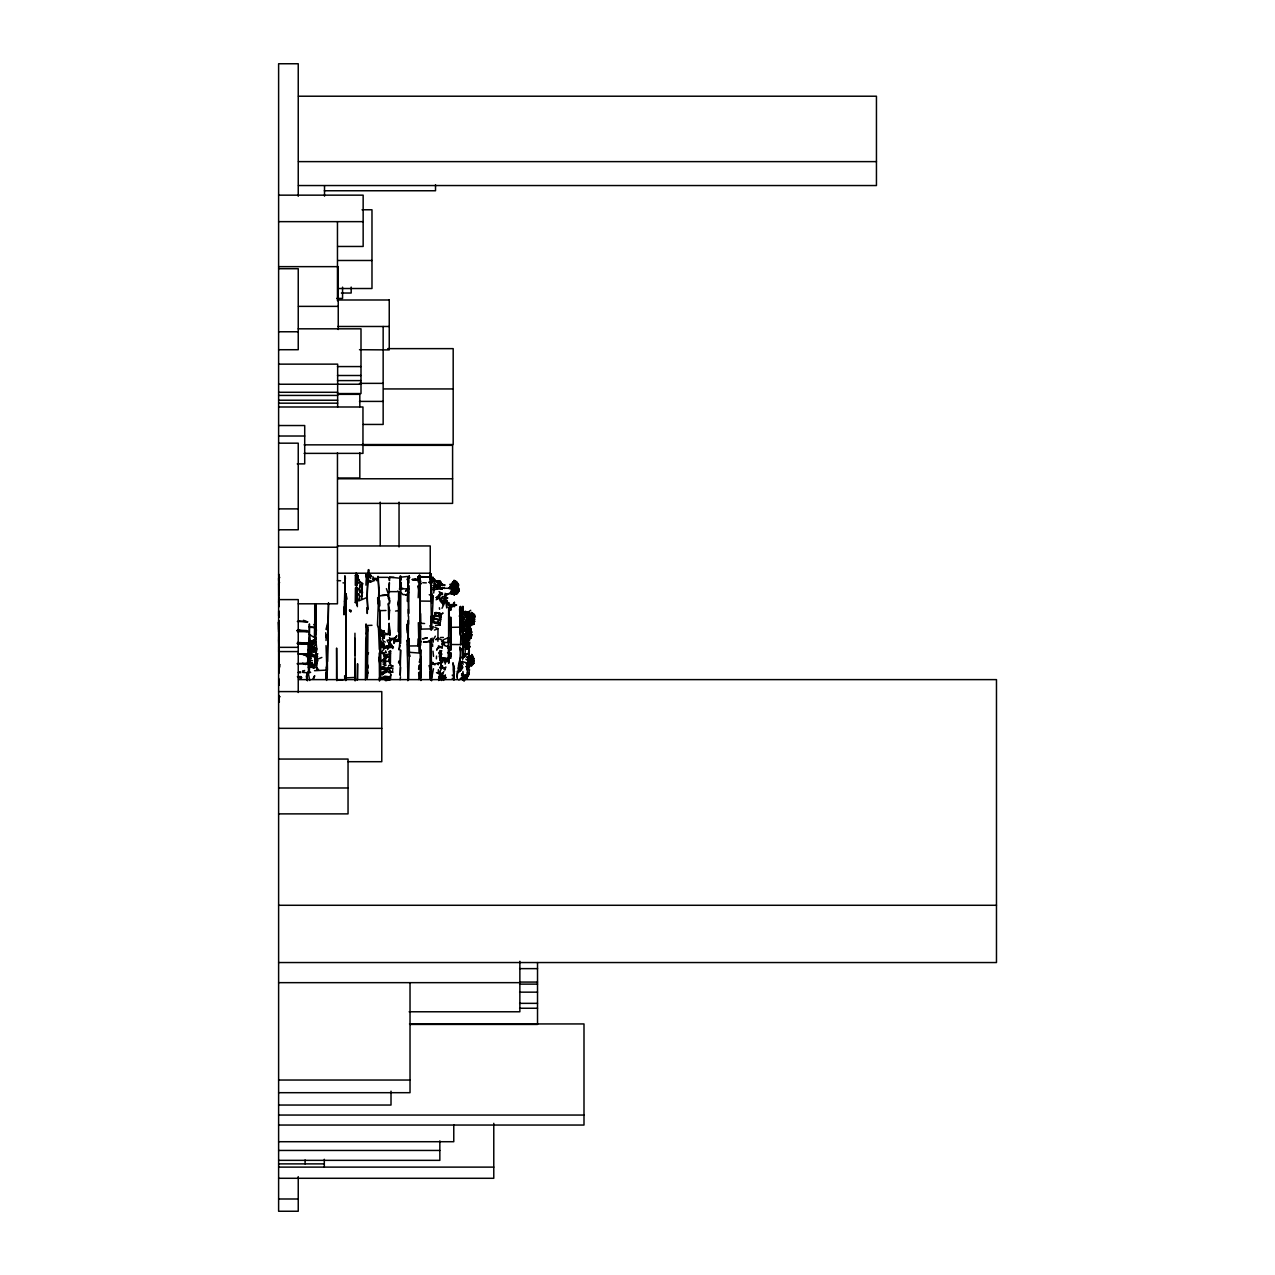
<?xml version="1.0" encoding="UTF-8"?>
<svg xmlns="http://www.w3.org/2000/svg" width="1275" height="1275" viewBox="0 0 1275 1275"><rect width="100%" height="100%" fill="white"/><g stroke="black" fill="none" stroke-linecap="round" stroke-linejoin="round"><path stroke-width="1.5" d="M279.082 652.561L278.922 673.152L278.699 620.479L278.795 668.833L278.747 643.046L278.683 651.477M328.599 603.123L327.42 661.773L328.44 602.868M344.776 591.457L344.011 614.805L343.931 607.043M357.861 578.515L358.179 575.87M367.391 677.455L367.598 670.793M381.639 634.599L382.484 630.774L384.253 630.774L381.719 636.177L383.616 636.464L384.221 638.042L384.444 635.492L382.548 634.312M400.127 645.389L399.043 649.899L400.366 637.054L399.952 593.512M420.081 577.734L419.81 576.348L420.686 641.532M419.953 678.348L421.276 650.011M440.672 619.889L440.337 616.271L440.544 621.754M448.577 646.664L448.641 607.633L450.84 607.251L448.641 607.633M462.554 632.846L462.57 624.511M461.646 608.717L462.905 608.032L462.873 606.262L462.713 659.51M469.838 623.332L469.838 625.196L474.141 624.208L472.148 624.511M278.699 636.767L278.715 643.429L278.731 634.121M315.658 635.093L315.929 603.712L315.817 639.604L313.602 644.226L316.104 642.361L316.71 648.927L315.308 652.067M379.312 649.421L378.516 629.308L379.233 630.886L380.157 611.267L380.141 662.745M380.588 678.443L380.715 641.086L383.504 645.485L384.301 644.911L382.436 642.249M400.653 643.429L400.812 582.245L399.442 589.305M407.888 578.117L408.59 613.626L408.701 585.384L408.367 601.848M408 594.198L408.016 588.317L405.562 591.265L408.016 588.317M420.941 680.531L419.778 641.771L420.32 579.886L420.304 583.026L421.387 583.711L420.383 583.615M450.808 627.348L450.713 617.052L450.744 650.393L450.808 627.348L459.749 627.157L460.689 622.057M459.637 607.043L460.243 607.936L460.61 606.358L459.733 632.448L460.578 635.587L460.897 610.087L462.921 609.992L460.897 610.087M345.796 680.595L345.987 593.815L345.764 680.404L345.637 676.483M367.088 665.407L367.009 625.483L371.997 625.292M367.057 678.443L367.104 672.068M367.407 676.292L367.12 660.004M418.343 622.646L419.061 653.039L408.701 652.258L407.57 644.321M431.173 663.829L430.727 679.033L430.87 638.918M436.464 672.658L439.429 673.933L438.265 672.658L438.393 669.614M439.508 651.764L439.971 658.824M450.601 652.561L450.585 658.346L450.601 652.561L450.84 656.274M469.901 646.377L469.487 647.557L469.901 646.377L467.033 645.788L467.718 642.951L469.551 644.226L469.694 642.058M311.323 656.274L310.144 656.673L311.02 658.824L309.522 655.589L309.411 623.921L309.267 641.962L310.223 643.732L306.701 643.238L309.506 643.142M408.622 679.671L409.418 651.764L409.004 638.536L408.207 645.293L408.351 620.192L408.239 648.927M431.619 680.802L431.125 639.014M448.672 663.143L449.214 659.51L446.808 658.729L446.107 659.908L447.222 661.677L449.214 659.51L448.672 663.143L448.704 659.318L444.927 658.442L443.78 660.004M449.453 588.413L453.151 587.632L453.948 590.771L454.426 582.133M467.479 641.867L469.104 645.389L467.192 642.839L468.037 643.238L467.017 644.114L467.192 642.839M367.917 672.562L367.439 673.535L367.997 627.443M379.233 630.886L377.448 625.196L378.946 588.126M400.924 588.907L407.761 588.811L408.351 577.336L406.98 579.583M408.59 624.208L408.574 616.271M431.237 680.005L431.269 676.483M390.325 657.661L384.954 656.768L384.97 654.314L385.13 658.729L386.405 658.633M400.94 585.177L400.238 591.361L398.677 593.13L398.183 631.667M420.607 613.626L420.638 623.236L424.575 623.523M454.49 668.833L452.96 662.745L453.948 680.117M316.391 668.642C318.686 667.335 314.957 668.945 317.603 669.024L316.551 667.462L317.204 663.143L314.75 661.964L316.758 659.51L321.858 657.454M408.287 616.064L408.367 609.307M430.695 680.005L430.679 672.164L429.755 671.973L429.93 678.348M451.972 591.648L444.784 596.062L444.545 603.123L441.995 608.318M454.761 589.496L457.024 592.923L454.251 594.692L452.003 594.007L451.302 591.265L452.784 588.715L453.135 590.962L452.768 589.592L448.481 588.317L452.37 585.767M453.741 665.885L454.012 679.432M459.892 616.765L459.574 608.812M459.892 649.613L459.829 647.254L460.753 657.358L459.749 660.004M309.745 680.499L307.976 671.479L310.622 672.371L308.152 672.754M326.735 668.148L325.938 678.842M355.103 680.898L354.944 633.229M387.504 646.871L393.401 647.254L382.803 647.158L380.938 645.485L383.504 645.485L383.361 643.238L384.301 644.911M407.235 601.258L407.697 593.72L405.657 594.995L403.936 594.405M278.699 579.695L278.731 577.926L278.683 581.257L278.715 580.284M308.996 655.589L309.347 656.96L309.411 655.302L316.025 656.768L313.252 656.864M380.46 679.559L380.269 638.424M440.911 678.348L440.927 676.882L442.361 679.432L441.389 680.005L440.911 678.348L441.453 680.499M306.271 675.989L306.892 680.005L307.02 674.81L308.693 672.754L309.809 666.968L309.411 655.302M315.037 664.02C314.383 661.661 318.065 663.685 315.037 664.02L316.519 663.239M409.355 645.979L418.296 645.883L418.407 638.727L418.296 645.883L419.188 646.074M326.639 664.61L326.193 679.129L327.452 669.614L327.261 654.999M366.18 579.583L365.941 585.177M377.83 603.712L377.655 597.736M388.301 598.517L388.301 594.788L387.664 595.568M431.317 594.293L431.205 600.668L431.109 586.357M460.642 626.758L460.578 635.587M463.654 633.532L466.315 634.121L464.562 635.492L465.933 634.902L469.2 630.982L468.738 633.914L466.714 636.273L467.574 642.361L462.793 640.098L462.984 635.093L465.534 637.739L462.984 638.233L463.016 619.793M356.697 604.988L356.267 572.826M367.2 655.988L367.041 627.539M379.488 681.089L379.217 653.039M469.407 630.296L467.606 631.667L467.447 628.24L468.929 626.965L466.857 624.304L467.112 621.865L469.965 622.057L467.543 623.618L468.26 625.101L470.698 625.786L469.63 626.073L470.81 623.236L467.272 622.933L470.634 621.658L467.543 623.618L468.531 625.579L467.447 628.24L470.826 628.814L467.335 635.396L467.829 644.226M278.651 629.404L278.731 625.786M355.438 587.918L355.279 602.533L357.064 602.74L355.645 601.752M357.351 606.661L357.08 587.727L358.881 589.002L359.263 591.17M459.749 627.157L460.546 631.858L459.813 615.379M382.898 652.848L382.867 653.932L383.807 652.943L380.906 652.943L384.588 648.242L388.684 647.843M407.665 650.489L407.713 656.179M408.032 679.32L406.98 640.496L408.749 641.676L408.972 645.389M473.025 616.367L471.702 616.558L473.025 616.367C474.284 614.136 470.108 617.706 472.037 619.411L474.428 619.602L474.172 616.271M309.331 638.042L309.682 641.373L313.076 640.592L316.168 641.564L315.068 640.688L315.817 638.424L314.399 637.452L315.068 603.904M431.38 586.755L431.747 603.33L430.36 579.583M431.508 589.592L431.348 596.27L431.874 593.911M433.484 668.738L431.683 678.045M471.304 666.283L473.615 663.446L473.662 661.374M279.735 577.623L278.667 575.663M454.904 583.026L454.856 581.161L452.721 581.942L451.079 585.671L452.035 586.659L453.773 585.863L454.059 580.476L456.721 581.655L458.57 584.89L456.817 587.042L458.315 586.946L458.586 591.457L456.338 593.815L455.207 593.321M466.953 616.462L466.698 613.323L461.534 613.418L462.092 615.682L460.912 615.682L461.391 612.637L463.207 612.351M312.04 663.446L312.072 665.008L313.395 665.008L312.04 663.446L312.072 665.008M388.636 667.845L389.576 669.12L388.652 667.16M390.405 663.143L390.58 650.696M430.679 577.145L430.599 573.511L430.647 575.87M278.779 582.93L278.715 584.89L278.906 581.846M306.829 676.977L306.924 674.124M309.554 643.827L309.012 644.911C307.307 632.623 310.176 665.072 308.279 664.721L308.646 655.988L306.239 656.577L308.088 655.988L308.247 642.839L309.267 641.962M314.957 660.689L316.758 659.51L316.79 656.386L315.626 656.274L314.766 659.812L316.184 660.992L315.387 660.307L316.758 659.51L317.985 660.785L315.658 662.952L317.204 663.143M393.975 577.336L389.305 577.432L389.465 580.667L389.321 577.145L399.983 578.212L400.382 575.87L400.382 584.396M398.677 593.13L399.139 639.811L394.724 640.496M445.358 677.854L445.294 674.81M461.231 627.061L461.343 623.332M314.718 605.577L314.766 634.026L315.817 638.424M359.901 586.07L359.948 584.587L361.861 585.767L361.463 587.233L359.678 586.659L359.725 592.54M377.065 580.284L376.651 578.42L373.224 578.212L373.081 579.583L377.113 578.898M379.838 605.88L379.775 600.668M380.556 646.664L380.715 641.086M431.38 647.843L431.253 651.971L430.854 649.517M453.9 587.345L452.864 587.632L454.458 587.233L456.609 588.715L458.139 587.632L458.41 584.89L455.303 584.89L458.315 586.946L456.912 588.508M326.607 680.436L326.304 672.754M344.792 591.265L344.887 575.758L345.222 579.488L345.429 577.83M430.759 588.715L430.791 582.627L429.101 582.133L430.934 583.52M462.968 651.174L463.08 655.796M457.183 677.168L457.47 673.439L460.658 670.299L461.199 667.16L458.299 669.327M462.937 671.479L463.064 673.057M465.869 642.361L463.526 643.142L469.519 640.098L469.343 638.424L466.857 637.357L466.905 635.779C467.431 639.636 461.391 640.48 463.686 644.911M382.946 662.267L384.349 661.087L384.221 654.999L390.182 654.314L384.221 654.999M450.792 608.526L450.728 610.39L450.697 605.577L454.075 605.673L450.697 605.577M440.927 582.436L438.504 580.667L438.154 582.532L438.504 580.667L439.875 581.065L439.461 583.408M468.881 622.057L467.001 622.837L466.905 614.693L462.331 614.104L462.713 618.423L464.498 618.726L465.502 621.658M468.164 663.637L466.14 666.682C470.539 669.981 468.276 662.299 473.615 663.446L473.838 658.633L471.686 654.41L473.694 660.896M308.614 662.267L308.805 657.167M420.272 650.202L420.049 623.523L420.065 642.058M452.258 606.167L451.812 604.493L452.864 604.302M420.75 677.073L421.005 656.482M467.622 670.889L467.67 667.957M445.118 598.421L445.15 597.433L445.102 598.82M453.773 585.863L454.059 580.476L454.283 581.751M378.133 577.83L378.006 576.348L377.782 579.79L376.332 580.667M431.46 576.651L431.715 581.559M462.347 668.833L462.363 666.474M467.67 673.63L467.718 672.467L467.973 675.399M366.18 575.567L365.798 574.595L366.1 578.021M366.403 576.348L366.515 575.28M278.858 575.073L278.683 574.196L278.795 576.348M368.108 574.196L368.332 569.782M367.662 625.882L365.766 638.329L365.399 679.814M436.401 658.824L436.528 656.083M379.918 650.887L380.03 648.624M432.863 579.201L432.942 577.033L432.416 582.93M443.477 642.951L443.062 641.277L441.596 641.676L443.238 640.688L437.66 638.137L435.636 639.604M366.658 577.432L366.578 578.802L368.443 576.061L368.077 579.296M399.059 639.126L398.995 635.093M440.688 663.335L442.521 662.363L442.043 658.633L439.843 658.139L441.708 654.027L439.923 654.123L440.624 657.661M469.822 617.339L469.917 618.821L471.957 616.367M380.109 669.12L380.237 666.777M461.199 664.817L459.414 663.143L461.199 664.817L461.47 661.868L461.486 663.829M280.118 696.692L279.082 696.979L279.129 702.27L278.779 695.305L278.906 698.062M355.311 585.384L355.374 575.87M435.014 664.817L432.687 663.924L432.767 662.458L431.492 664.227M419.778 575.073L419.842 577.336L419.284 575.184M419.746 601.848L420.32 579.886M356.315 577.145L356.394 575.28M418.63 669.423L418.869 665.502M433.882 581.161L433.165 578.308L436.496 581.257L439.588 582.133L440.672 584.683L441.07 583.408M357.223 680.308L357.574 663.733L357.622 679.495M420.049 636.576L420.591 622.933M448.784 624.798L448.752 630.296M469.567 623.523L468.929 621.068L469.933 619.793L466.602 615.283M367.806 575.758L367.136 597.433L358.721 600.971L359.55 596.062L357.064 593.226L359.183 594.198L358.371 593.911M379.759 646.282L380.157 640.401M439.524 614.901L439.939 613.227L434.871 612.829L435.428 615.49L441.198 616.064L440.56 618.04L438.584 616.558L439.939 613.227L435.699 612.446M345.844 609.705L344.872 580.97L344.951 583.026L342.975 582.834M345.939 648.736L345.923 629.117M452.784 588.715L451.302 591.265L453.231 590.373L451.398 593.512L453.039 593.018L453.231 590.373C455.892 587.361 455.542 597.497 458.235 592.333L459.287 589.496L457.725 588.508L458.331 584.396L457.645 585.863L456.864 584.205M457.183 671.288L457.247 678.348M431.237 626.073L431.205 616.064L431.332 630.201L429.866 628.926L420.734 629.117L420.734 625.977M464.69 677.567L466.06 679.129L468.244 675.893L469.567 669.614M389.146 623.427L389.911 635.093L389.146 623.427L388.126 634.504L384.365 634.504M430.536 574.483L430.599 573.511M380.476 640.193L380.412 645.293M390.118 658.729L390.134 662.06L390.054 651.573M465.024 612.94L465.136 611.554L469.168 611.952L469.582 614.502L467.973 614.996M309.124 669.12L308.996 670.793L309.554 670.012M420.718 675.399L421.021 665.407M430.408 578.212L430.854 574.005M448.928 650.585L448.816 646.568L449.629 656.864L448.178 661.087L449.358 606.454M471.893 657.549L466.554 657.167L470.188 656.274L467.718 658.139L468.116 662.745L466.347 663.733L468.61 663.733L468.499 667.654L469.057 666.092M326.017 640.496L326.527 634.902M367.136 597.433L367.806 609.593C367.088 598.102 366.77 586.612 369.097 575.567M469.28 659.51L469.136 661.279L470.188 656.274M442.919 677.949L443.11 675.495L445.055 676.292M458.554 668.243L459.829 670.985L458.554 668.243L461.327 648.927L460.737 649.613M444.449 597.736L442.792 604.892M458.426 666.283L458.57 664.61M465.168 637.357L466.889 637.357L462.984 638.233L463.622 636.082L466.889 637.357L467.686 640.688L466.602 638.042M436.703 650.298L438.696 646.967L440.449 646.664L442.154 648.337L442.6 644.704M357.287 585.177L357.255 580.077M443.062 641.277L443.557 642.361L448.529 642.552L448.433 637.643L443.716 639.604M362.738 584.109L358.673 580.38M398.581 663.048L398.788 661.087M431.556 629.117L433.325 595.68M437.739 619.889L433.229 617.642L435.253 613.721L434.887 614.693L435.875 614.407M462.937 611.857L466.443 612.255L462.235 612.637L465.056 613.913L466.634 611.761L467.001 613.227L468.435 613.132L467.208 613.913M418.168 597.736L419.108 579.982L412.463 579.488M453.645 604.796L454.394 602.342L454.362 604.398L451.047 606.852M448.8 613.53L448.768 618.518M465.12 652.752L465.343 650.585M309.713 636.368L309.682 641.373L315.817 639.604L315.005 642.154M441.246 651.286L440.911 657.948L443.429 658.139L442.074 658.043M279.129 698.541L279.273 702.174M379.089 597.051L379.169 595.473M433.277 640.783L432.942 642.552M452.752 588.811L451.541 588.907L453.98 589.688L453.98 593.321L454.506 589.592L453.039 593.018M474.428 619.602L473.248 619.204L474.332 618.136L474.396 619.507C470.475 621.451 470.14 616.335 474.635 616.367L471.463 612.351L474.507 614.502L474.539 616.064L472.882 615.682M437.915 641.277L437.994 628.623L434.791 627.252M465.04 615.092L466.905 614.693M462.697 611.076L463.686 612.733L469.088 612.542L468.849 614.598L472.101 616.558L471.415 615.188L473.71 615.586M314.096 665.104L315.929 665.199L314.782 661.964L316.184 660.992M419.842 620.782L419.826 628.129M451.318 583.615L452.035 586.659L453.788 585.671L452.625 587.44L449.995 586.357L452.418 585.863L449.995 586.357M420.463 671.383L420.399 677.854M409.211 578.212L409.434 576.938L409.195 578.707M456.609 588.715L458.139 587.632L458.41 584.89L455.303 584.89L455.446 586.851L452.912 588.413L453.996 590.277L458.426 589.496C454.585 589.146 457.088 585.735 459.175 589.783L458.586 591.457M453.868 582.038L454.059 580.476M389.799 600.668L389.353 603.712L389.544 597.927M382.882 673.933L384.715 672.849L383.026 672.754L382.341 674.905L383.791 672.068L386.803 671.479L390.628 672.849L389.608 670.793L390.421 670.299L389.273 671.288L385.162 670.507L380.603 673.152L386.197 672.467M462.331 614.104L468.419 615.283L468.228 616.462L469.949 617.243L466.554 614.502L466.634 611.761L463.749 612.255M400.079 665.104L400.605 649.899L400.223 675.399L400.573 667.367M315.865 634.312L316.455 629.707M312.646 663.542L309.618 663.637L311.18 665.693L309.809 666.968L311.945 664.817L315.929 665.199M430.647 670.108L429.356 665.598L430.615 674.81M448.928 655.398L448.657 657.454L448.816 653.438L447.541 652.561M314.925 656.673L317.507 656.768L316.949 654.123L315.371 654.712M384.444 635.492L384.221 638.042L382.659 637.149L383.233 636.368L382.293 638.632L383.329 641.086L385.241 642.058M417.594 579.79L412.064 579.583L418.551 579.296L419.363 575.758L417.786 577.24L418.614 576.651M438.186 598.708L438.329 597.736M471.208 615.188L474.523 615.188L471.144 615.873L473.535 615.586L471.208 615.188L472.164 613.323M433.229 617.642L433.739 615.682L439.795 615.586M446.617 603.123L446.393 601.163M462.984 677.264C462.124 678.587 462.745 681.201 462.984 677.264L461.136 677.854L462.841 678.045M327.675 640.401L328.01 638.137M388.269 594.405L387.998 596.158L389.018 591.17L388.333 592.333M454.952 605.768L454.745 604.398M451.254 585.958L451.541 584.205M368.618 573.208L368.443 574.292L368.682 569.59L368.746 576.555M466.841 615.188L467.08 614.311L464.403 614.407M409.307 578.021L409.243 575.758L409.291 577.24M452.912 589.305L453.804 590.771L453.98 589.688M433.596 580.077L434.679 581.559L433.133 579.296L433.819 581.352L439.604 581.065L439.763 582.723L439.604 581.065L434.871 581.257L433.627 580.173M447.796 648.337L447.541 646.186C445.166 647.031 441.262 642.536 445.326 642.552M440.656 663.048L440.975 664.132L441.038 660.785L440.975 666.283L440.257 656.768L440.369 659.032M315.69 656.083L309.522 655.589L309.586 648.736M460.658 670.299L458.155 670.108L458.426 671.479L460.658 670.299L461.199 667.16M389.481 578.515L389.736 577.623M474.539 616.064L474.603 617.642L472.085 617.738L474.667 621.276L473.439 622.551L473.933 624.017L471.702 622.933M439.078 582.34L439.875 581.065M407.904 579.79L408.351 577.336M463.622 650.585L463.048 645.788L467.399 643.333M388.493 591.552L388.238 592.923M384.46 659.812L384.126 661.677L385.592 663.048L383.026 664.132L386.15 665.104L380.811 667.845L383.504 669.232L388.014 669.327L381.655 668.435L380.412 669.518M385.241 680.499L386.596 679.718L386.58 677.663L388.429 678.348L386.389 678.73L386.58 677.663M456.291 592.827L456.673 591.743L455.303 591.855L454.251 594.692L454.537 593.13L455.446 594.007L454.203 594.692L453.438 593.226M431.364 644.512L430.791 647.557L430.854 640.688L432.193 638.137M438.696 646.967L436.815 649.214M419.3 575.965L419.316 577.24M463.08 629.993L466.985 629.707L467.447 624.607L466.395 621.068M452.721 581.942L452.561 582.834L453.916 582.723M326.304 668.148L327.085 664.132L326.719 677.168M440.656 600.78L442.903 597.337L439.971 598.82M459.845 668.148L460.243 666.188M471.782 660.004L472.898 660.896L469.088 662.649L469.152 666.57L472.148 663.239L471.224 661.279L473.615 663.446L472.148 663.239L471.224 661.279L473.726 660.307L469.758 659.51L472.674 655.796L471.24 656.96M356.936 587.44L356.49 602.342L355.279 602.533M430.137 576.842L420.049 576.651L429.914 577.145C429.308 579.041 431.922 583.966 430.743 582.133M463.287 657.852L463.717 655.796M368.379 573.32L367.965 574.483M467.431 672.164L467.192 668.929L467.973 669.518M310.447 666.092L312.056 666.873L312.949 665.502L310.447 666.092L311.052 666.682M454.203 594.692L454.537 593.13M466.985 629.707L463.287 626.376L467.017 626.663L467.447 624.607L462.984 625.579L463.16 628.336L464.626 629.802L466.969 629.117L465.55 632.161L466.65 633.229M308.088 655.988L308.917 648.337M310.16 656.179L309.586 657.948L310.144 656.673L316.742 655.685L316.949 654.123M436.225 582.627L436.48 581.448L438.106 581.352M445.708 667.749L442.712 667.654L441.341 668.833L439.556 672.371L440.863 677.455L440.576 674.427L441.102 675.304L439.652 674.714L439.19 676.674M408.669 577.033L407.665 583.121M443.429 658.139L441.357 657.549L448.035 658.538L445.262 659.032L445.182 664.132M471.814 634.408L470.985 638.137L471.814 634.408L469.551 633.723L467.511 634.902L470.427 637.054L468.562 637.739L470.379 638.424L467.112 641.086L467.511 639.508M431.428 623.427L430.87 595.473L429.245 594.692M384.444 656.673L384.301 653.724M458.251 668.148L458.729 666.092L458.793 667.957L459.908 668.243L458.251 668.148L459.367 668.339M440.194 656.482L439.238 653.135L441.819 650.792L440.592 651.382L439.19 656.768M344.489 601.657L345.079 599.202M446.314 594.007L450.92 593.608L451.43 592.142M308.199 654.904L308.423 654.027L304.374 653.836M308.104 655.302L308.423 654.027L308.104 655.302L299.992 654.027L308.566 654.41M453.996 590.277L454.537 588.126M367.072 674.905L367.471 673.343M407.649 595.967L408.59 592.238M380.093 659.318L380.476 657.852M419.65 584.109L420.176 582.038M432.655 628.926L433.261 626.567M315.578 645.102L313.538 646.186L314.303 649.023L310.702 647.748L312.614 644.321L310.845 643.732L313.076 640.592M398.756 599.792L397.736 603.617L398.995 608.032M420.288 582.834L420.67 581.448M355.215 575.376L356.92 574.387L357.191 577.336L356.187 577.734M392.493 670.602L392.764 669.614M315.817 618.136L315.005 621.068L315.802 624.798M429.579 641.468L423.539 642.058L429.579 641.468L430.057 643.046L430.073 666.474M278.858 669.71L279.767 666.474M369.575 575.758L369.272 576.842L370.037 576.555M439.413 678.157L438.743 680.499L438.712 676.77L439.413 678.157L440.927 676.882M456.673 592.636L456.338 593.815L456.848 590.277C456.131 587.297 457.948 594.995 456.322 592.046L456.848 590.277L453.486 589.401M462.761 679.91L463.16 678.539M441.772 643.524L441.899 644.512M462.729 673.535L462.968 676.387L462.729 673.535L461.614 674.029L462.968 676.387L461.486 675.607M469.009 659.223L469.678 656.96M370.913 581.065L368.268 581.751L370.658 581.942L370.913 581.065L368.985 580.38M470.077 626.168L469.853 628.926M379.265 678.443L379.663 677.168M459.271 663.733L460.546 658.043L459.462 661.47M457.964 586.452L458.426 584.986L457.645 585.863M453.916 673.343L454.537 671.383M278.906 576.252L279.257 575.184M440.369 588.811L438.217 586.548L437.054 589.193L433.245 589.783L433.213 587.727L439.238 586.165L437.723 585.48M444.975 600.286L444.832 601.657M326.639 666.682L326.607 668.833M463.287 664.227C461.996 660.498 459.398 665.231 461.614 662.857L462.028 661.582L466.443 662.745M400.509 676.77L400.111 679.718M387.68 649.613L388.285 647.748L393.401 647.254L392.397 647.939M454.091 606.852L454.458 605.768M313.507 679.32L314.702 675.702L312.997 678.73M465.184 676.882L465.184 675.017L465.184 676.882L464.355 675.702M417.786 577.24L419.252 577.145M469.551 633.723L471.352 632.639L468.387 632.448L470.523 630.886M468.419 653.438L466.315 654.123L464.53 656.864L466.315 654.123C469.614 654.744 470.937 647.381 466.762 648.736M419.204 662.171L420.431 658.633M468.435 655.589L469.248 653.246L468.387 651.971M445.071 593.321L446.903 594.596L445.039 596.748L444.752 594.596M471.638 618.136L472.037 619.411L469.806 619.507L470.539 621.068L471.846 621.754L472.866 619.889M391.122 639.699L388.875 644.018L391.122 639.699L389.767 639.317M389.783 654.218L386.389 654.904C381.671 657.741 391.154 656.561 385.48 656.768M449.23 657.071L448.816 653.438M452.864 587.632L453.693 586.755M385.098 676.882L389.975 676.882L390.915 674.332L390.772 676.483L387.186 677.663L390.66 678.252L386.516 678.635M443.158 588.221L440.927 589.002M466.395 647.062L467.24 644.799L465.279 642.154L463.526 643.142M460.785 614.215L461.391 612.637L463.016 613.036M465.933 634.902L467.335 635.396L468.578 632.846L471.352 632.639M311.945 644.114L311.1 647.349L311.18 645.102L312.837 643.827L311.722 643.827L311.69 640.783M309.745 654.314L312.327 654.123L309.697 652.163L313.666 652.067L309.682 649.899L316.009 650.298L316.391 649.421L310.702 647.748L311.961 648.433L312.694 646.568L316.535 648.242L314.272 649.517L316.487 650.983L315.642 653.932L317.124 654.808L315.642 653.932L316.184 654.999M446.457 602.055L446.728 607.936L445.947 599.202M438.233 586.452L439.397 587.137L438.074 588.03L434.44 587.536L433.691 593.018M440.608 614.502L443.047 613.036L439.875 615.283M407.633 576.459L401.147 577.145M458.49 590.373L459.175 589.783M359.343 599.202L359.853 597.927M367.503 628.926L367.455 631.571M437.182 582.627L437.596 581.655L438.106 584.109M418.296 645.883L419.316 643.429L418.423 644.321M278.922 667.462L280.102 664.642M460.466 618.726L461.343 617.052M312.008 650.393L312.343 649.613L313.666 652.067M420.75 642.249L420.623 640.974L420.702 645.198M466.873 614.805L464.929 614.805L466.953 615.092M359.885 591.361L361.51 593.018L362.036 588.715L362.483 593.018L362.068 591.743M385.656 660.195L384.715 661.677M443.62 643.732L443.62 641.676L442.537 642.552M439.046 587.918L439.588 586.659L434.982 586.165L437.723 586.946M467.112 621.865L466.905 617.546L465.136 616.861L466.905 615.968L469.917 620.096L470.236 618.726M468.562 654.808L468.865 652.943M419.045 581.559L418.296 581.846L419.108 579.982M465.375 676.882L464.483 675.495L466.06 679.129L466.873 678.443L465.71 674.81M453.804 590.771L454.952 590.277M400.175 638.632L398.963 641.277L394.071 641.516M430.743 675.702L431.285 674.523M467.479 626.854L470.427 627.157L469.662 628.814L467.511 629.515L470.826 628.814M433.245 589.783L434.44 587.536L434.153 589.305M356.952 574.101L357.191 577.336L358.179 576.746M387.377 668.642L390.899 667.558M461.614 662.857L462.427 661.183M406.964 595.186L405.657 594.995L406.964 595.186L407.697 593.72M471.766 623.14L473.933 624.017M399.234 632.846L400.191 630.982M462.203 627.443L462.713 626.471M443.27 676.977L443.11 675.495L443.572 677.567L445.692 677.36L445.66 678.539L444.067 678.938M443.493 680.404L445.501 677.455L440.305 676.579L443.843 671.574M367.471 654.808L368.571 652.752M392.827 648.529L391.999 645.389L388.62 645.533M298.223 630.296L308.678 631.667L297.505 631.683M443.62 677.567L444.895 676.977M315.021 639.907L315.562 638.918L313.618 640.098M463.335 612.637L463.383 611.554L462.347 613.227M435.365 636.177L433.07 639.907L431.444 640.401M313.395 665.008L309.729 662.554L309.777 660.307L312.407 660.689M443.062 673.057L440.465 675.304L441.58 676.18M457.135 591.552L457.677 590.676M355.613 575.073L356.92 574.387M407.888 579.105L408.558 578.021M379.217 629.021L379.95 627.842M472.101 616.558L471.288 613.53L468.786 613.036L468.849 614.598L471.368 614.008M361.718 599.107L362.355 584.89M463.861 627.252L463.16 628.336L465.487 629.515M456.386 585.576L457.964 584.396L456.195 583.121L457.741 583.408L457.964 584.396L455.175 585.671L454.856 581.161M310.144 656.673L310.16 655.988M465.152 629.515L463.765 631.268L465.136 631.364L466.969 629.117L464.626 629.802M315.005 636.576L314.399 637.452L315.881 637.739M439.238 652.354L440.592 651.382M367.057 647.062L367.072 645.596M382.803 647.158L387.983 646.473M430.073 576.746L429.229 576.938M401.211 576.459L400.924 578.42M418.296 581.846L418.997 580.858M382.659 637.149L383.233 636.368L382.038 635.779L383.042 636.464M462.347 677.567L463.447 677.264L463.845 680.802L463.303 677.455L465.598 677.663L464.1 677.073M452.418 591.951L450.728 593.417L452.083 588.811L450.107 587.536M382.516 673.742L383.791 672.068M461.391 678.73L463.51 676.977L458.825 679.91M473.487 619.204L474.332 618.136M467.224 622.837L464.785 624.113L467.017 626.663M415.777 578.898L413.546 579.79M445.852 666.968L444.258 668.546M379.217 595.967L388.03 594.995L388.03 595.871M437.58 586.261L438.648 584.986L439.046 586.851L433.882 582.93L435.142 584.205M474.109 620.288L473.806 617.929L474.38 621.961L471.846 621.754L472.754 620.192L471.909 620.973L471.686 619.507M469.375 637.643L471.399 635.301L469.869 636.273L470.427 637.054L467.335 635.396M471.336 665.008L472.101 664.132M467.08 638.632L469.343 638.424M389.847 678.539L390.548 677.758L381.608 677.854L390.548 677.758M397.688 591.058L398.326 591.648L388.477 591.648L389.449 591.17L388.445 592.636L389.257 600.286M463.032 619.411L461.327 621.276L463.032 623.332M466.777 673.057L469.12 673.63L468.244 675.893L466.012 676.977L466.873 678.443L465.821 678.938L466.443 678.252M315.196 652.354L316.487 650.983L316.71 648.927L315.69 648.832L316.391 649.421M297.968 643.238L304.725 642.951L297.633 642.457L302.781 643.827L298.43 642.743M436.241 639.604L437.66 638.137M436.178 599.792L438.775 597.337L441.74 600.876L437.245 596.652M435.54 625.483L440.257 624.989L437.883 623.332L438.759 622.439L440.242 623.236L434.871 622.439M464.498 613.913L466.634 611.761M297.697 663.542L307.355 663.924L308.12 657.358M467.543 623.618L466.857 624.304L468.26 625.101M440.911 581.846L439.795 582.93L444.64 585.576L440.369 584.109M466.172 613.036L466.985 612.255M469.567 656.673L470.172 656.083L469.567 657.852L467.702 657.358L471.702 657.071L473.838 658.633L472.101 656.864M312.694 646.568L311.259 647.939L311.18 645.102L312.343 645.692M391.616 639.413L394.358 638.918L396.828 635.683L395.25 638.918L388.955 640.193M442.027 597.146L442.951 596.27M469.742 630.774L471.081 629.515L469.359 627.539L470.427 627.157M465.885 643.142L467.447 641.676M439.078 616.176L439.62 613.53M469.328 672.945L468.276 673.933L469.168 674.029L467.463 673.152M433.946 587.918L433.261 585.273L439.397 587.137M472.483 620.973L473.328 620.192M315.403 658.139L314.766 659.812L317.045 660.195M469.758 628.527L472.069 632.257M436.672 623.332L440.082 622.837L434.313 623.14L433.022 620.096L435.604 619.204M389.64 643.524L390.469 643.827L389.05 642.839M467.017 644.114L468.037 643.238M438.265 672.658L439.62 671.479M456.689 586.165L458.155 585.671L456.705 585.273L458.155 585.671L458.315 586.946L456.354 587.44L456.625 588.811L458.394 588.03L457.024 587.233L457.454 588.126M357.924 575.28L358.259 576.061M279.639 582.532L278.731 583.312L278.747 596.062L278.683 582.532M465.598 620.59L466.857 619.507M471.256 625.101L472.403 624.113M312.232 667.749L314.16 667.654L312.248 666.092L312.949 665.502M433.739 615.682L435.428 615.49L434.871 612.829M379.759 610.087L380.54 635.093M445.134 602.055L447.142 600.382L446.075 601.163M463.064 614.008L465.136 611.554L463.032 612.733L467.351 611.857L469.232 613.721M455.318 585.671L457.088 587.823L455.318 585.671L456.036 585.082M313.746 624.798L314.845 623.921M468.929 667.957L466.857 668.435M311.387 642.951L313.57 642.457L311.849 641.771L313.698 642.361L310.845 643.732L312.184 644.799M448.736 657.549L449.629 656.864M439.636 594.102L441.07 593.018L439.046 591.648M468.419 615.283L468.228 616.462L470.395 615.49L471.288 613.53M311.722 643.827L313.698 642.361M473.248 616.558L474.587 615.586M466.857 637.357L467.797 636.671M467.861 612.351L470.714 610.279M456.673 586.452L458.187 585.384L456.785 584.683M444.465 669.518L445.437 668.833M312.248 666.092L314.16 667.654L312.248 666.092L314.941 664.514M398.932 638.042L400.366 637.054M400.653 589.496L402.709 588.126M439.381 594.102L441.07 593.018L437.994 595.871L440.385 595.871M398.804 638.727L394.979 640.974L393.975 643.429L393.624 640.289M316.551 667.462L313.73 666.283L316.662 663.239L315.69 662.363M467.24 630.296L466.012 630.089L467.447 632.049L469.2 630.982L470.188 631.858M437.564 586.659L442.266 584.89M463.048 645.788L467.24 644.799M429.117 640.783L431.205 639.604M440.146 599.202L439.445 599.601L441.038 598.915L440.13 600.971L442.202 603.426L443.381 602.932M472.117 623.826L469.822 623.826L473.79 623.523L469.646 624.113M314.638 647.748L311.961 648.433M441.23 661.087L445.262 659.032L444.465 658.729L445.836 662.554L443.365 660.498M313.73 666.283L316.662 663.239L315.053 663.239L314.75 661.964M434.472 630.089L437.994 628.623M430.679 581.559L429.117 582.34L430.791 582.627M465.821 678.938L466.873 678.443M384.253 630.774L382.229 631.667L388.126 634.504M418.885 577.336L417.674 577.926L419.092 578.117M456.546 591.951L457.964 591.265L458.235 592.333M466.873 668.833L469.312 667.654M385.974 680.005L385.99 678.443M308.199 657.948L307.578 656.482L308.646 655.988M437.054 589.193L442.027 588.715L439.588 586.659L440.449 588.126L448.194 588.317L451.844 587.042M459.526 670.012L460.673 669.518M309.682 649.899L313.204 648.433M443.828 584.89L442.154 585.576L442.186 584.205M298.175 672.467L300.135 671.67L300.772 672.658L299.067 672.754M439.301 595.186L442.696 594.102L440.289 593.72M385.433 678.938L386.851 680.404L390.038 679.91M306.335 643.732L307.1 643.429L301.506 643.524L307.1 643.429M297.043 663.733L308.136 663.143L308.693 672.754L303.02 672.467L302.542 671.288L304.613 670.507M439.923 583.998L441.246 583.52M466.809 675.399L468.244 675.893L465.248 675.208M466.602 668.435L467.989 667.957M456.418 587.918L455.287 588.317L456.657 589.496L458.713 589.305L457.024 588.715L458.394 588.03L456.354 587.44M373.081 579.583L374.452 580.571L370.658 581.942M439.732 583.408L440.592 583.121M458.187 585.958L455.892 586.755L458.139 587.632M467.001 613.227L469.088 612.542M458.713 589.401L459.287 589.496M466.698 647.557L468.674 647.843M315.626 654.027L317.905 653.836M350.211 610.773L351.231 610.486L349.493 610.183L350.768 611.761L349.493 610.183M455.271 605.482L456.641 605.083L455.079 604.892M468.132 640.496L469.519 640.098M471.893 663.924L473.615 663.446M465.279 642.154L467.574 642.361L465.327 642.457M469.63 626.073L470.698 625.786M467.351 611.857L465.2 612.446L465.2 611.363M432.687 663.924L441.086 663.048L437.389 663.733M384.317 660.195L380.619 661.183L384.365 658.824M343.166 679.91L337.827 679.91M387.265 656.96L388.381 656.673M436.209 597.545L438.775 597.337L436.209 597.545L437.341 598.82M452.131 593.417L450.92 593.608M467.272 622.933L470.81 623.236M471.065 617.148L474.635 616.367L474.603 617.642L472.085 617.738M465.088 675.304L466.299 675.017M316.535 656.864L314.798 659.127M452.625 587.44L453.517 587.233M454.394 602.342L454.139 603.712M459.143 616.064L460.53 615.777M436.289 582.133L439.094 582.133M316.965 669.614L318.559 669.327M442.313 667.957L440.034 667.16M384.795 655.111L386.931 654.999M381.655 668.435L382.373 669.423L384.205 668.546M389.002 672.467L393.13 672.068L391.138 671.782M468.244 653.629L463.096 655.398L463.431 653.724L466.188 654.027L463.431 653.724L465.965 654.521L464.483 654.314M440.64 675.017L442.744 674.618L440.465 675.304L443.636 675.798L440.911 675.798L442.568 676.579M447.923 647.557L447.541 646.186M395.569 611.076L398.963 610.486M443.732 677.758L445.501 677.455L443.031 676.579L443.238 678.348M388.939 660.593L390.246 660.992L385.098 661.47L385.592 663.048M388.668 665.502L390.548 665.199M299.609 677.663L301.633 677.663L299.832 676.483L300.9 677.455M384.97 646.282L387.664 645.883M462.921 647.843L468.228 647.062L463.048 647.062M443.987 598.517L447.796 598.023L444.704 597.832M326.352 670.108L314.511 670.698M303.769 654.904L307.084 654.521L303.657 653.932L308.056 654.123M467.208 627.157L468.929 626.965M442.505 676.674L445.565 677.264L443.891 677.073M309.522 655.589L311.451 655.398M469.917 618.821L471.001 618.726M387.998 668.929L389.401 668.339L387.967 667.271L389.337 668.833L387.791 668.243M459.43 669.327L460.546 668.642M465.534 637.739L463.542 637.054M473.152 619.793L474.635 619.698M441.66 585.082L445.023 584.89L440.815 584.301M439.923 654.123L441.708 654.027M440.895 666.283L442.776 666.188L440.767 665.789M345.812 677.854L354.928 677.455M449.884 604.302L447.525 604.398L451.509 605.386M388.556 672.467L390.851 672.371L389.608 670.793M297.091 630.424L306.988 630.679L297.155 630.456M434.345 618.518L440.56 619.507L437.118 621.865L438.52 621.961M390.453 668.243L393.13 668.148M381.91 595.186L388.03 594.995M437.118 623.332L440.242 623.236M440.337 637.548L443.365 637.452M385.974 610.486L379.042 610.677L379.281 595.776L378.723 603.712M440.162 679.033L443.907 678.938M427.906 576.938L420.049 577.145L420.176 580.476M433.643 616.462L437.596 616.367M452.131 644.512L462.953 644.608M298.478 96.215L876.451 96.215L876.451 185.544L298.478 185.544M298.478 161.622L876.451 161.622M324.296 190.756L435.524 190.756L435.524 184.763M278.619 195.155L363.152 195.155L363.152 246.457L337.604 246.457M362.052 209.769L371.981 209.769L371.981 288.517L338.21 288.517M278.619 221.643L363.152 221.643M338.21 260.483L371.981 260.483M278.619 266.65L338.242 266.65L338.242 329.508M278.619 268.706L298.238 268.706L298.238 349.717L278.619 349.717M341.381 293.027L351.183 293.027L351.183 287.066M336.743 298.43L342.561 298.43L342.561 287.162M337.875 299.992L389.242 299.992M298.493 306.367L338.242 306.367M337.795 326.48L389.242 326.48M298.238 328.822L361 328.822L361 393.561L337.461 393.561M278.619 331.771L298.238 331.771M387.712 348.633L453.183 348.633L453.183 444.545L361.925 444.545M359.486 349.717L389.242 349.908L389.242 299.896M278.619 364.14L337.652 364.14L337.652 406.996M337.461 366.578L361 366.578M337.461 375.503L361 375.503M337.461 380.603L361 380.603M359.486 383.361L383.153 383.361M278.619 384.237L361 384.237M383.759 388.939L453.183 388.939M278.619 392.286L337.652 392.286M338.034 394.342L359.821 394.342L359.821 406.693M278.619 395.425L337.652 395.425M278.619 400.223L337.652 400.223M359.486 401.402L383.153 401.402M278.619 403.171L337.652 403.171M278.619 406.996L362.961 406.996L362.961 453.374L304.119 453.374M363.439 424.447L383.153 424.447L383.153 326.48M278.619 425.531L304.709 425.531L304.709 463.877L297.25 463.877M278.619 436.018L304.709 436.018M278.619 443.174L298.238 443.174L298.238 529.778L278.619 529.778M304.119 444.848L362.961 444.848M363.63 445.342L452.593 445.342L452.593 503.386L337.923 503.386M338.034 477.998L359.821 477.998L359.821 452.768M337.923 478.778L452.593 478.778M278.619 508.884L298.238 508.884M337.684 545.955L430.233 545.955L430.233 577.001M278.619 547.23L337.461 547.23M337.684 573.208L430.233 573.208M387.775 577.336L378.245 577.336L379.376 595.377M433.165 585.384L434.377 585.384M451.876 586.452L452.88 586.452M278.619 599.601L298.238 599.601L298.238 692.5M420.591 601.067L430.392 601.163M298.238 603.808L337.461 603.808L337.461 452.768M464.53 612.048L462.06 611.857L462.953 613.132L463.192 612.048L461.709 611.458M474.667 621.276L473.439 622.551L474.141 624.208M465.327 623.427L462.777 621.658L466.873 621.865M437.883 623.332L440.257 624.989M309.49 627.348L314.479 627.539L309.06 626.567M467.511 637.643L470.379 638.424M394.358 638.918L395.282 638.042L390.262 638.632L389.401 637.548M297.84 643.923L310.223 643.732L296.979 643.333M278.619 647.349L298.238 647.349M278.619 651.573L298.238 651.573M380.906 652.943L383.807 652.943M297.999 653.932L299.29 653.932M385.146 654.999L386.341 654.999M472.898 660.896L469.551 660.896L469.726 665.199L469.088 662.649M298.063 677.663L301.633 677.663M298.509 679.623L996.476 679.623L996.476 962.545L278.619 962.545M278.619 691.592L381.783 691.592L381.783 761.701L348.059 761.701M279.321 702.079L279.082 696.979M278.619 728.36L381.783 728.36M278.619 759.055L348.043 759.055L348.043 813.88L278.619 813.88M278.619 787.982L348.043 787.982M278.619 905.282L996.476 905.282M519.594 968.633L537.524 968.633M519.594 982.069L537.524 982.069M278.619 982.658L519.865 982.658M519.594 984.125L537.524 984.125M519.594 992.157L537.524 992.157M519.594 1003.345L537.524 1003.345M519.594 1008.254L537.524 1008.254M409.132 1011.776L519.865 1011.776L519.865 961.286M409.498 1023.937L583.998 1023.937L583.998 1125.044L278.619 1125.044M410.056 1024.431L537.524 1024.431L537.524 962.577M278.619 1080.037L410.024 1080.037M278.619 1092.691L410.024 1092.691L410.024 982.658M278.619 1105.043L391.011 1105.043L391.011 1091.177M278.619 1115.051L583.998 1115.051M278.619 1141.715L453.773 1141.715L453.773 1124.789M278.619 1150.448L439.843 1150.448M278.619 1160.346L439.843 1160.346L439.843 1140.886M278.619 1163.884L324.312 1163.884M278.619 1167.119L493.776 1167.119M278.619 1178.291L493.776 1178.291L493.776 1123.323M278.619 1198.994L298.238 1198.994M297.394 676.643L301.346 676.674M298.525 620.877L307.626 621.865L297.346 621.467M306.94 631.476L296.995 630.774M422.79 582.723L426.328 582.866M388.859 679.623L386.405 679.527L386.851 680.404M464.993 649.214L467.112 649.31M467.463 641.277L465.311 639.508L467.463 641.277L463.622 641.086L467.574 642.361M448.704 605.29L452.274 605.482M298.462 643.429L301.506 643.238M314.798 650.887L316.487 650.983M337.397 580.571L340.553 580.762M444.306 596.461L445.868 596.557M299.992 654.027L307.052 654.521M309.729 662.554L312.279 662.745M454.458 587.233L456.785 587.44M390.851 665.885L393.194 666.092L391.329 665.598L389.178 662.267M465.391 614.407L466.554 614.502M466.921 617.833L462.921 616.861L464.498 618.726M433.596 579.105L434.648 579.201M460.753 657.358L462.857 657.549M382.564 667.558L390.517 668.339M468.642 622.646L469.614 622.742M390.596 640.496L386.994 640.098L388.046 642.154M466.73 616.064L468.499 616.271M462.777 621.658L464.53 621.865M298.892 629.707L298.047 629.611L298.988 630.488M379.567 657.454L379.934 665.008L378.803 657.358L379.312 660.785M466.14 666.682L468.371 666.968L468.706 665.996L468.993 667.064M389.975 676.882L384.843 676.18L381.608 677.854L383.887 678.348M442.441 658.633L445.262 659.032M462.395 612.829L464.451 613.132M465.917 648.624L469.2 649.118M316.742 655.685L315.499 655.493L316.28 656.96M305.076 663.733L308.152 664.227L307.355 663.924M444.449 677.073L445.565 677.264M431.795 640.289L433.42 640.592M439.923 592.54L442.409 593.018M466.124 641.182L462.953 639.699M468.116 662.745L468.849 664.61L466.395 663.733M359.55 596.062L361.845 596.557L361.654 594.692M439.556 672.371L440.911 672.658M362.785 583.615L359.869 581.942M382.229 668.929L383.504 669.232M303.434 620.288L307.626 621.865M465.805 659.127L468.738 661.183M433.819 621.961L437.229 622.837L434.313 623.14L433.022 620.096M362.004 584.683L361.861 585.767M447.78 602.629L449.135 603.027L446.33 601.657M380.858 647.158L384.588 648.242M386.373 646.473L388.508 647.158M460.817 607.346L462.905 608.032M441.198 616.064L439.7 615.586L440.56 618.04M433.213 587.727L434.074 588.03M470.634 621.658L467.351 620.001L467.606 616.462L469.152 617.833M314.702 656.274L316.025 656.768M440.449 588.126L442.027 588.715M473.073 618.726L474.316 619.012M437.707 597.146L439.413 597.832M311.18 665.693L310.207 665.295L311.945 664.817L309.618 663.637M302.589 663.239L305.633 664.514M449.772 584.396L451.605 585.177M389.544 651.079L390.676 651.573M312.343 666.873L314.16 667.654L312.056 666.873L312.04 665.693L312.742 666.474M471.399 660.195L472.69 660.785M444.051 669.423L445.055 669.917M462.443 678.252L465.279 679.623M429.356 665.598L430.552 666.188M313.188 636.863L309.124 634.217M439.843 658.139L440.066 660.307L441.899 661.279M390.246 644.018L391.154 644.512M385.146 652.163L386.166 652.752L385.624 650.887M380.301 629.515L382.484 630.774M442.871 587.44L444.704 588.508M372.874 576.555L373.607 579.009M312.853 654.41L317.411 656.864L316.519 654.712M403.219 594.803L400.031 591.648L400.334 592.923M302.542 671.288L304.04 672.371M461.614 674.029L463.574 675.798M315.1 662.745L316.12 663.542M439.238 653.135L440.688 654.904M388.843 643.524L390.277 644.704L390.086 642.648M390.182 660.402L388.652 659.127L390.246 660.992M440.066 660.307L442.521 662.363M357.367 577.83L359.183 579.982M461.948 675.017L462.937 675.893M440.465 667.064L441.453 667.957M438.951 597.337L440.465 598.708M357.143 581.352L359.152 583.52M357.271 578.117L359.263 580.667M449.804 606.565L452.035 607.251M388.588 651.764L390.485 653.629L389.863 652.354M367.63 667.16L368.284 667.845L367.774 664.913M406.98 640.496L408.43 642.058M459.829 647.254L461.327 648.927M440.752 583.902L441.66 584.986M439.763 650.393L440.576 651.382M369.511 573.511L371.28 576.555L370.945 575.184M326.145 675.702L326.814 678.539M468.881 665.789L469.614 666.777M468.849 664.61L468.61 663.733L468.754 665.598M389.576 643.732L390.277 644.704M429.755 671.973L430.647 673.248M456.004 593.018L456.673 594.007M473.567 621.865L474.316 622.933M441.485 588.03L442.234 589.098M361.51 593.018L359.518 589.688M439.795 667.558L440.353 668.435M326.782 667.064L326.033 645.596M461.598 610.279L460.689 607.84M443.333 643.142L444.768 645.596M369.591 574.977L370.754 578.515M401.306 579.886L400.43 578.308L400.254 580.667M470.873 623.236L471.399 624.208M467.447 632.049L468.26 634.599M391.999 645.389L392.78 646.967M432.767 662.458L433.404 663.733M440.385 673.837L441.102 675.304L440.369 673.63M306.845 679.432L307.514 680.802M308.247 667.16L308.757 668.243M344.808 597.433L346.051 600.095M438.138 581.065L438.504 581.846L438.504 580.667M462.14 678.045L462.889 679.718M460.769 618.423L461.55 620.383M430.488 577.24L430.536 575.28L430.647 576.348M461.948 665.199L462.793 667.462M389.082 591.552L389.417 592.445M386.405 588.62L387.664 592.046M451.223 584.396L452.035 586.659M457.932 585.863L458.315 586.946M308.104 649.421L309.012 652.354M463.303 677.455L464.196 680.993M380.157 652.449L380.556 653.629M408.701 652.258L410.056 656.386M466.985 668.435L467.399 669.71M430.631 628.033L429.946 625.69M359.98 581.655L360.331 582.834M409.179 576.157L409.53 577.623M439.875 652.258L440.353 654.027M377.91 577.145L378.914 592.827M407.697 585.863L408.606 589.193M328.121 632.942L327.277 629.611L327.994 621.658L326.002 629.404M452.306 675.017L452.513 675.893M465.072 644.704L465.343 645.883M466.491 677.758L466.06 675.798L466.124 677.36M418.853 589.305L418.088 585.767L419.045 592.54M453.629 582.038L453.884 583.217M345.987 593.815L347.007 599.107M306.813 673.63L307.02 674.81M389.481 630.982L388.843 627.539L389.082 631.476M438.058 663.143L438.345 664.817M463.67 613.227L462.968 611.554M468.913 648.927L469.264 650.983M399.856 577.734L399.92 587.345M308.55 650.298L308.773 651.668M461.996 610.582L462.156 611.665M366.626 628.033L366.021 623.921L365.989 634.026M336.871 680.707L336.616 648.035L336.552 678.443M439.381 607.729L439.588 609.307M471.272 613.323L471.399 614.311M445.039 596.365L445.31 598.708M325.715 632.751L326.288 637.851M432.99 651.174L433.532 656.386M461.072 664.514L461.295 666.777M384.97 654.314L385.162 656.179M471.081 618.04L471.176 619.012M278.779 575.567L278.715 574.786M315.738 652.354L315.929 654.41M307.45 655.111L307.578 656.482M385.799 677.567L386.054 680.802M355.327 679.129L354.96 659.223M453.581 668.833L453.757 673.057M408.749 641.676L406.916 624.304L407.203 632.846M432.496 644.018L432.687 646.473M418.662 672.467L418.965 679.527M344.808 679.718L344.617 675.702M408.207 645.293L408.351 647.461M420.097 664.817L420.352 668.929M315.913 612.733L315.929 606.358L315.945 609.004M471.383 657.167L471.447 658.346M469.072 653.836L469.184 655.892M442.25 600.382L442.297 601.657M384.492 654.712L384.54 656.179M452.227 589.305L452.243 590.182M463.064 640.193L463.192 644.512M448.433 637.643L448.529 642.552M408.924 579.982L408.972 582.93M407.825 680.707L407.681 665.885M354.88 638.329L355.008 655.111M278.667 639.699L278.699 641.564M452.386 678.157L452.386 679.32M278.747 679.91L278.747 685.312L278.747 678.443M278.795 657.071L278.827 662.857M469.535 634.998L469.535 636.082M439.206 677.264L439.206 678.635M420.017 611.076L420.033 618.232M439.269 581.257L439.269 583.408M399.043 502.159L399.043 546.959M380.221 502.159L380.221 545.541M337.461 221.643L337.461 300.725M324.519 185.688L324.519 196.143M324.312 1159.294L324.312 1167.119M305.092 1159.979L305.092 1163.884M298.238 196.27L298.238 63.75L278.619 63.75L278.619 1211.25L298.238 1211.25L298.238 1176.618M278.699 627.443L278.699 631.954L278.524 622.152L278.699 627.443M278.715 612.351L278.699 615.968L278.715 610.868L278.715 612.351M389.226 585.273L389.21 589.592L389.369 582.627L389.226 585.273M278.779 612.829L278.747 617.339L278.779 612.829M278.811 597.242L278.843 606.661L278.811 597.242M279.066 641.373L279.129 637.643L279.066 641.373M278.715 578.021L278.699 579.583L278.715 578.021M278.763 599.393L278.683 602.533L278.763 599.393M389.624 610.39L388.763 619.602L388.285 603.521L389.624 610.39M460.817 635.874L460.642 644.608L460.817 635.874M390.564 643.636L390.517 644.704L389.194 644.114L390.564 643.636M451.908 591.648L452.003 594.007L451.908 591.648M298.908 630.392L298.462 631.173L301.298 630.982L298.908 630.392M465.279 678.635L464.451 680.005L463.925 679.32L465.279 678.635M464.164 611.761L462.443 612.542L464.164 611.761M465.837 611.952L465.152 612.542L465.837 611.952M427.189 637.851L422.806 638.823L427.189 637.851M440.449 646.664L438.568 647.652L440.895 647.461L438.345 646.074L440.449 646.664M438.648 584.986L436.672 585.384L438.648 584.986M433.468 621.467L432.161 621.276L434.6 622.057L433.468 621.467M367.296 613.418L367.28 607.538L367.296 613.418"/></g></svg>
